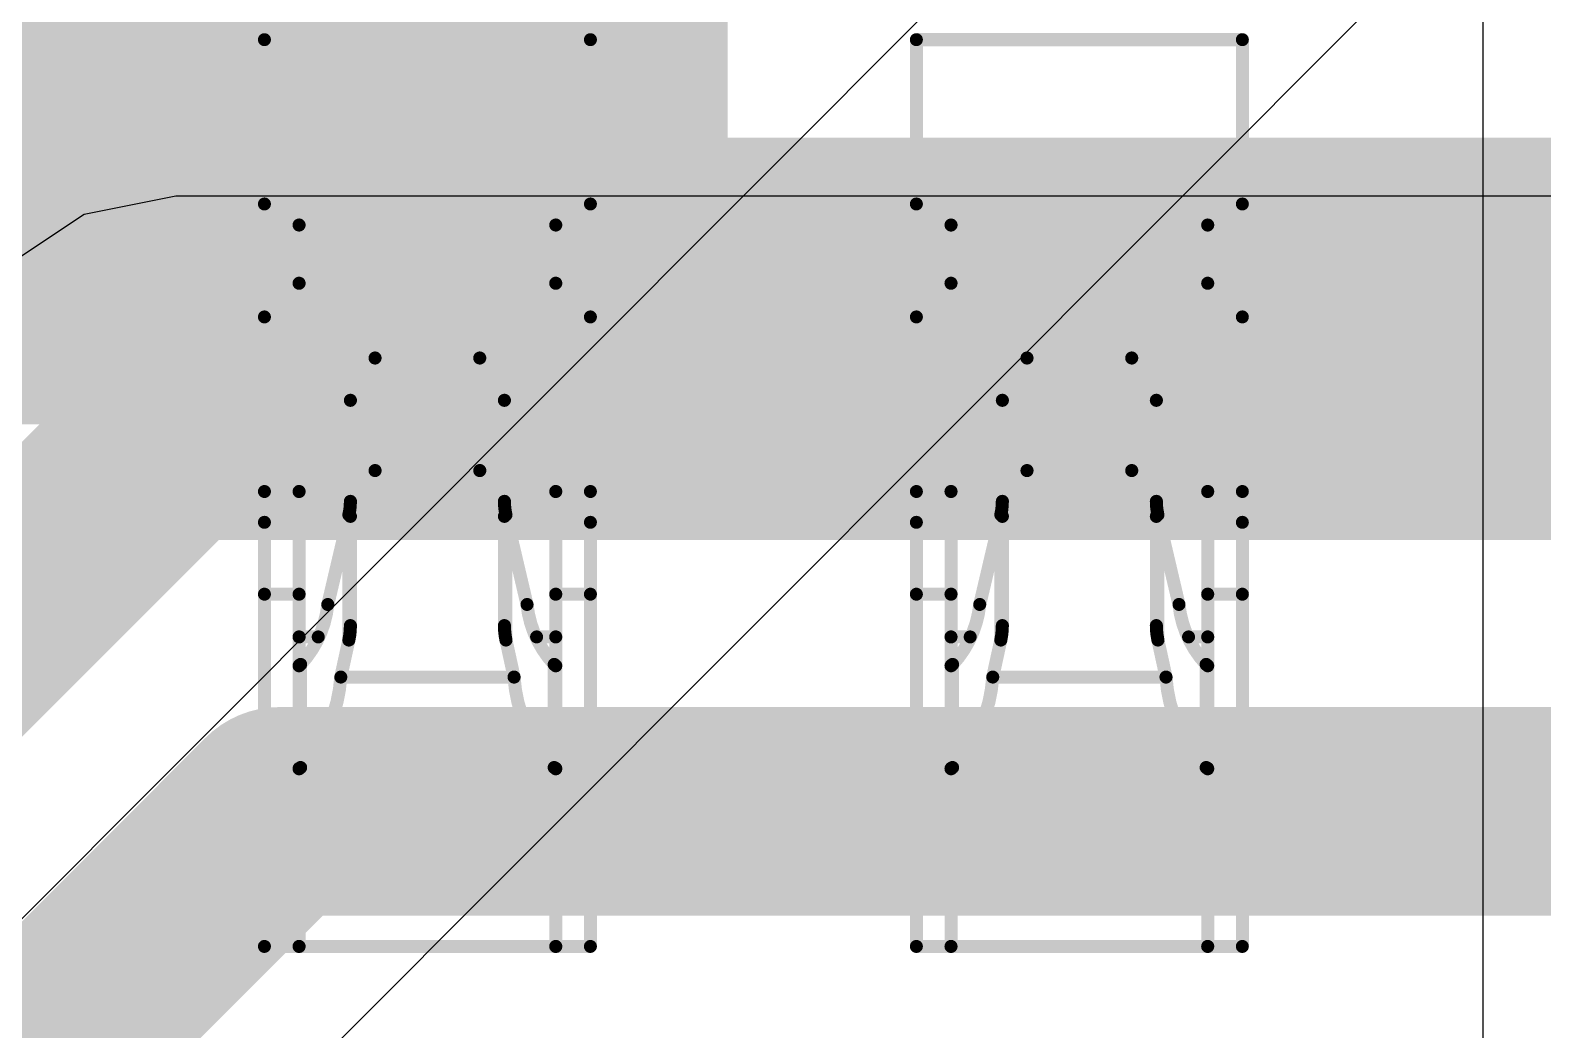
# Model space of a CAD drawing. Header units: inches. Extents: x -11 to 5433, y -4 to 5447.
# Drawn here: x 20.258 to 21.731, y 27.571 to 28.544 of the extents above; entities that cross this region are included whole.
import ezdxf

# ---------------------------------------------------------------- set-up
doc = ezdxf.new("R2010")
doc.units = ezdxf.units.IN
for name, color, linetype in [('Bottom Layer', 5, 'Continuous'), ('Bottom Solder', 6, 'Continuous'), ('Ground', 16, 'Continuous'), ('Mechanical 4', 56, 'Continuous'), ('Top Layer', 1, 'Continuous'), ('Top Paste', 8, 'Continuous'), ('Top Solder', 216, 'Continuous')]:
    doc.layers.add(name, color=color, linetype=linetype)

# ---------------------------------------------------------------- blocks, each defined once
blk = doc.blocks.new('WQFN_30_EP_2_5_4_5__B_27')
at = {"layer": 'Bottom Solder'}
for p in [(-0.8184, 1.9034), (-1.4883, 1.6617)]:
    blk.add_line(p, (-5421.186, -5425.6862), dxfattribs=at)
blk = doc.blocks.new('QTH_030_01_L_D_A_K_TR_157')
at = {"layer": 'Top Layer'}
blk.add_hatch(color=1, dxfattribs=at).paths.add_polyline_path([(-5.525, 0.32), (-0.825, 0.32), (-0.825, -0.32), (-5.525, -0.32)])
at = {"layer": 'Top Paste'}
blk.add_hatch(color=8, dxfattribs=at).paths.add_polyline_path([(-5.525, 0.32), (-0.825, 0.32), (-0.825, -0.32), (-5.525, -0.32)])
at = {"layer": 'Top Solder'}
blk.add_hatch(color=216, dxfattribs=at).paths.add_polyline_path([(-5.6266, 0.4216), (-0.7234, 0.4216), (-0.7234, -0.4216), (-5.6266, -0.4216)])

msp = doc.modelspace()

# ---------------------------------------------------------------- linework, layer by layer
at = {"layer": 'Bottom Layer'}
msp.add_lwpolyline([(18.3478, 28.2999, 0.2794, 0.2794, 0), (24.9032, 28.2999, 0.2794, 0.2794, 0)], format="xyseb", dxfattribs=at)
at = {"layer": 'Ground'}
msp.add_line((21.6728, 28.8706), (21.6728, 23.7758), dxfattribs=at)
at = {"layer": 'Mechanical 4'}
for points in [[(20.4862, 28.5349, 0.0127, 0.0127, 0), (20.8037, 28.5349, 0.0127, 0.0127, 0)], [(20.4862, 28.0649, 0.0127, 0.0127, 0), (20.4862, 28.5349, 0.0127, 0.0127, 0)], [(20.8037, 28.0649, 0.0127, 0.0127, 0), (20.8037, 28.5349, 0.0127, 0.0127, 0)], [(21.1212, 28.5349, 0.0127, 0.0127, 0), (21.4387, 28.5349, 0.0127, 0.0127, 0)], [(21.1212, 28.0649, 0.0127, 0.0127, 0), (21.1212, 28.5349, 0.0127, 0.0127, 0)], [(21.4387, 28.0649, 0.0127, 0.0127, 0), (21.4387, 28.5349, 0.0127, 0.0127, 0)], [(20.4862, 28.3749, 0.0127, 0.0127, 0), (20.8037, 28.3749, 0.0127, 0.0127, 0)], [(21.1212, 28.3749, 0.0127, 0.0127, 0), (21.4387, 28.3749, 0.0127, 0.0127, 0)], [(20.5199, 28.3544, 0.0127, 0.0127, 0), (20.7699, 28.3544, 0.0127, 0.0127, 0)], [(20.5199, 27.6519, 0.0127, 0.0127, 0), (20.5199, 28.3544, 0.0127, 0.0127, 0)], [(20.7699, 27.6519, 0.0127, 0.0127, 0), (20.7699, 28.3544, 0.0127, 0.0127, 0)], [(21.1549, 28.3544, 0.0127, 0.0127, 0), (21.4049, 28.3544, 0.0127, 0.0127, 0)], [(21.1549, 27.6519, 0.0127, 0.0127, 0), (21.1549, 28.3544, 0.0127, 0.0127, 0)], [(21.4049, 27.6519, 0.0127, 0.0127, 0), (21.4049, 28.3544, 0.0127, 0.0127, 0)], [(20.5199, 28.2977, 0.0127, 0.0127, 0), (20.7699, 28.2977, 0.0127, 0.0127, 0)], [(21.1549, 28.2977, 0.0127, 0.0127, 0), (21.4049, 28.2977, 0.0127, 0.0127, 0)], [(20.1687, 28.2649, 0.0127, 0.0127, 0), (20.4862, 28.2649, 0.0127, 0.0127, 0)], [(20.8037, 28.2649, 0.0127, 0.0127, 0), (21.1212, 28.2649, 0.0127, 0.0127, 0)], [(21.4387, 28.2649, 0.0127, 0.0127, 0), (21.7562, 28.2649, 0.0127, 0.0127, 0)], [(20.5699, 28.1837, 0.0127, 0.0127, -0.247377), (20.5939, 28.2249, 0.0127, 0.0127, 0)], [(20.5939, 28.2249, 0.0127, 0.0127, 0), (20.6959, 28.2249, 0.0127, 0.0127, 0)], [(20.5939, 28.1153, 0.0127, 0.0127, 0), (20.5939, 28.2249, 0.0127, 0.0127, 0)], [(20.6959, 28.1153, 0.0127, 0.0127, 0), (20.6959, 28.2249, 0.0127, 0.0127, 0)], [(20.6959, 28.2249, 0.0127, 0.0127, -0.247377), (20.7199, 28.1837, 0.0127, 0.0127, 0)], [(21.2049, 28.1837, 0.0127, 0.0127, -0.247377), (21.2289, 28.2249, 0.0127, 0.0127, 0)], [(21.2289, 28.2249, 0.0127, 0.0127, 0), (21.3309, 28.2249, 0.0127, 0.0127, 0)], [(21.2289, 28.1153, 0.0127, 0.0127, 0), (21.2289, 28.2249, 0.0127, 0.0127, 0)], [(21.3309, 28.1153, 0.0127, 0.0127, 0), (21.3309, 28.2249, 0.0127, 0.0127, 0)], [(21.3309, 28.2249, 0.0127, 0.0127, -0.247377), (21.3549, 28.1837, 0.0127, 0.0127, 0)], [(20.5699, 27.9643, 0.0127, 0.0127, 0), (20.5699, 28.1837, 0.0127, 0.0127, 0)], [(20.7199, 27.9643, 0.0127, 0.0127, 0), (20.7199, 28.1837, 0.0127, 0.0127, 0)], [(21.2049, 27.9643, 0.0127, 0.0127, 0), (21.2049, 28.1837, 0.0127, 0.0127, 0)], [(21.3549, 27.9643, 0.0127, 0.0127, 0), (21.3549, 28.1837, 0.0127, 0.0127, 0)], [(20.5699, 28.0707, 0.0127, 0.0127, -0.23748), (20.5939, 28.1153, 0.0127, 0.0127, 0)], [(20.5939, 28.1153, 0.0127, 0.0127, 0), (20.6959, 28.1153, 0.0127, 0.0127, 0)], [(20.6959, 28.1153, 0.0127, 0.0127, -0.23748), (20.7199, 28.0707, 0.0127, 0.0127, 0)], [(21.2049, 28.0707, 0.0127, 0.0127, -0.23748), (21.2289, 28.1153, 0.0127, 0.0127, 0)], [(21.2289, 28.1153, 0.0127, 0.0127, 0), (21.3309, 28.1153, 0.0127, 0.0127, 0)], [(21.3309, 28.1153, 0.0127, 0.0127, -0.23748), (21.3549, 28.0707, 0.0127, 0.0127, 0)], [(20.4862, 28.0949, 0.0127, 0.0127, 0), (20.5199, 28.0949, 0.0127, 0.0127, 0)], [(20.7699, 28.0949, 0.0127, 0.0127, 0), (20.8037, 28.0949, 0.0127, 0.0127, 0)], [(21.1212, 28.0949, 0.0127, 0.0127, 0), (21.1549, 28.0949, 0.0127, 0.0127, 0)], [(21.4049, 28.0949, 0.0127, 0.0127, 0), (21.4387, 28.0949, 0.0127, 0.0127, 0)], [(20.5699, 28.0853, 0.0127, 0.0127, -0.057864), (20.5684, 28.0722, 0.0127, 0.0127, 0)], [(20.7214, 28.0722, 0.0127, 0.0127, -0.057864), (20.7199, 28.0853, 0.0127, 0.0127, 0)], [(21.2049, 28.0853, 0.0127, 0.0127, -0.057864), (21.2034, 28.0722, 0.0127, 0.0127, 0)], [(21.3564, 28.0722, 0.0127, 0.0127, -0.057864), (21.3549, 28.0853, 0.0127, 0.0127, 0)], [(20.1687, 28.0649, 0.0127, 0.0127, 0), (20.4862, 28.0649, 0.0127, 0.0127, 0)], [(20.4862, 27.6519, 0.0127, 0.0127, 0), (20.4862, 28.0649, 0.0127, 0.0127, 0)], [(20.5479, 27.9849, 0.0127, 0.0127, 0), (20.5684, 28.0722, 0.0127, 0.0127, 0)], [(20.5684, 27.9503, 0.0127, 0.0127, 0), (20.5684, 28.0722, 0.0127, 0.0127, 0)], [(20.7214, 28.0722, 0.0127, 0.0127, 0), (20.7419, 27.9849, 0.0127, 0.0127, 0)], [(20.7214, 27.9503, 0.0127, 0.0127, 0), (20.7214, 28.0722, 0.0127, 0.0127, 0)], [(20.8037, 28.0649, 0.0127, 0.0127, 0), (21.1212, 28.0649, 0.0127, 0.0127, 0)], [(20.8037, 27.6519, 0.0127, 0.0127, 0), (20.8037, 28.0649, 0.0127, 0.0127, 0)], [(21.1212, 27.6519, 0.0127, 0.0127, 0), (21.1212, 28.0649, 0.0127, 0.0127, 0)], [(21.1829, 27.9849, 0.0127, 0.0127, 0), (21.2034, 28.0722, 0.0127, 0.0127, 0)], [(21.2034, 27.9503, 0.0127, 0.0127, 0), (21.2034, 28.0722, 0.0127, 0.0127, 0)], [(21.3564, 28.0722, 0.0127, 0.0127, 0), (21.3769, 27.9849, 0.0127, 0.0127, 0)], [(21.3564, 27.9503, 0.0127, 0.0127, 0), (21.3564, 28.0722, 0.0127, 0.0127, 0)], [(21.4387, 28.0649, 0.0127, 0.0127, 0), (21.7562, 28.0649, 0.0127, 0.0127, 0)], [(21.4387, 27.6519, 0.0127, 0.0127, 0), (21.4387, 28.0649, 0.0127, 0.0127, 0)], [(20.4862, 27.9949, 0.0127, 0.0127, 0), (20.5199, 27.9949, 0.0127, 0.0127, 0)], [(20.5479, 27.9849, 0.0127, 0.0127, -0.162591), (20.5214, 27.9265, 0.0127, 0.0127, 0)], [(20.7684, 27.9265, 0.0127, 0.0127, -0.162591), (20.7419, 27.9849, 0.0127, 0.0127, 0)], [(20.7699, 27.9949, 0.0127, 0.0127, 0), (20.8037, 27.9949, 0.0127, 0.0127, 0)], [(21.1212, 27.9949, 0.0127, 0.0127, 0), (21.1549, 27.9949, 0.0127, 0.0127, 0)], [(21.1829, 27.9849, 0.0127, 0.0127, -0.162591), (21.1564, 27.9265, 0.0127, 0.0127, 0)], [(21.4034, 27.9265, 0.0127, 0.0127, -0.162591), (21.3769, 27.9849, 0.0127, 0.0127, 0)], [(21.4049, 27.9949, 0.0127, 0.0127, 0), (21.4387, 27.9949, 0.0127, 0.0127, 0)], [(20.5699, 27.9643, 0.0127, 0.0127, -0.053658), (20.5684, 27.9503, 0.0127, 0.0127, 0)], [(20.7214, 27.9503, 0.0127, 0.0127, -0.053658), (20.7199, 27.9643, 0.0127, 0.0127, 0)], [(21.2049, 27.9643, 0.0127, 0.0127, -0.053658), (21.2034, 27.9503, 0.0127, 0.0127, 0)], [(21.3564, 27.9503, 0.0127, 0.0127, -0.053658), (21.3549, 27.9643, 0.0127, 0.0127, 0)], [(20.5199, 27.9533, 0.0127, 0.0127, 0), (20.5386, 27.9533, 0.0127, 0.0127, 0)], [(20.5605, 27.9142, 0.0127, 0.0127, 0), (20.5684, 27.9503, 0.0127, 0.0127, 0)], [(20.7214, 27.9503, 0.0127, 0.0127, 0), (20.7293, 27.9142, 0.0127, 0.0127, 0)], [(20.7512, 27.9533, 0.0127, 0.0127, 0), (20.7699, 27.9533, 0.0127, 0.0127, 0)], [(21.1549, 27.9533, 0.0127, 0.0127, 0), (21.1736, 27.9533, 0.0127, 0.0127, 0)], [(21.1955, 27.9142, 0.0127, 0.0127, 0), (21.2034, 27.9503, 0.0127, 0.0127, 0)], [(21.3564, 27.9503, 0.0127, 0.0127, 0), (21.3643, 27.9142, 0.0127, 0.0127, 0)], [(21.3862, 27.9533, 0.0127, 0.0127, 0), (21.4049, 27.9533, 0.0127, 0.0127, 0)], [(20.52, 27.9254, 0.0127, 0.0127, -0.035041), (20.5201, 27.9255, 0.0127, 0.0127, 0)], [(20.5199, 27.9253, 0.0127, 0.0127, -0.028404), (20.52, 27.9254, 0.0127, 0.0127, 0)], [(20.5199, 27.9252, 0.0127, 0.0127, -0.011022), (20.5199, 27.9253, 0.0127, 0.0127, 0)], [(20.5201, 27.9255, 0.0127, 0.0127, -0.032319), (20.5202, 27.9256, 0.0127, 0.0127, 0)], [(20.5202, 27.9256, 0.0127, 0.0127, -0.024462), (20.5203, 27.9257, 0.0127, 0.0127, 0)], [(20.5203, 27.9257, 0.0127, 0.0127, -0.013729), (20.5205, 27.9258, 0.0127, 0.0127, 0)], [(20.5205, 27.9258, 0.0127, 0.0127, -0.00812), (20.5207, 27.926, 0.0127, 0.0127, 0)], [(20.5207, 27.926, 0.0127, 0.0127, -0.004821), (20.5209, 27.9261, 0.0127, 0.0127, 0)], [(20.5209, 27.9261, 0.0127, 0.0127, 0), (20.5214, 27.9265, 0.0127, 0.0127, 0)], [(20.5214, 27.8261, 0.0127, 0.0127, 0), (20.5214, 27.9265, 0.0127, 0.0127, 0)], [(20.7684, 27.9265, 0.0127, 0.0127, 0), (20.7687, 27.9263, 0.0127, 0.0127, 0)], [(20.7684, 27.8261, 0.0127, 0.0127, 0), (20.7684, 27.9265, 0.0127, 0.0127, 0)], [(20.7687, 27.9263, 0.0127, 0.0127, 0), (20.7689, 27.9261, 0.0127, 0.0127, 0)], [(20.7689, 27.9261, 0.0127, 0.0127, -0.006055), (20.7691, 27.926, 0.0127, 0.0127, 0)], [(20.7692, 27.926, 0.0127, 0.0127, -0.010737), (20.7694, 27.9258, 0.0127, 0.0127, 0)], [(20.7694, 27.9258, 0.0127, 0.0127, -0.018562), (20.7695, 27.9257, 0.0127, 0.0127, 0)], [(20.7695, 27.9257, 0.0127, 0.0127, -0.023386), (20.7696, 27.9256, 0.0127, 0.0127, 0)], [(20.7696, 27.9256, 0.0127, 0.0127, -0.054321), (20.7698, 27.9254, 0.0127, 0.0127, 0)], [(20.7698, 27.9254, 0.0127, 0.0127, -0.028597), (20.7699, 27.9252, 0.0127, 0.0127, 0)], [(21.155, 27.9254, 0.0127, 0.0127, -0.035041), (21.1551, 27.9255, 0.0127, 0.0127, 0)], [(21.1549, 27.9253, 0.0127, 0.0127, -0.028404), (21.155, 27.9254, 0.0127, 0.0127, 0)], [(21.1549, 27.9252, 0.0127, 0.0127, -0.011022), (21.1549, 27.9253, 0.0127, 0.0127, 0)], [(21.1551, 27.9255, 0.0127, 0.0127, -0.032319), (21.1552, 27.9256, 0.0127, 0.0127, 0)], [(21.1552, 27.9256, 0.0127, 0.0127, -0.024462), (21.1553, 27.9257, 0.0127, 0.0127, 0)], [(21.1553, 27.9257, 0.0127, 0.0127, -0.013729), (21.1555, 27.9258, 0.0127, 0.0127, 0)], [(21.1555, 27.9258, 0.0127, 0.0127, -0.00812), (21.1557, 27.926, 0.0127, 0.0127, 0)], [(21.1557, 27.926, 0.0127, 0.0127, -0.004821), (21.1559, 27.9261, 0.0127, 0.0127, 0)], [(21.1559, 27.9261, 0.0127, 0.0127, 0), (21.1564, 27.9265, 0.0127, 0.0127, 0)], [(21.1564, 27.8261, 0.0127, 0.0127, 0), (21.1564, 27.9265, 0.0127, 0.0127, 0)], [(21.4034, 27.9265, 0.0127, 0.0127, 0), (21.4037, 27.9263, 0.0127, 0.0127, 0)], [(21.4034, 27.8261, 0.0127, 0.0127, 0), (21.4034, 27.9265, 0.0127, 0.0127, 0)], [(21.4037, 27.9263, 0.0127, 0.0127, 0), (21.4039, 27.9261, 0.0127, 0.0127, 0)], [(21.4039, 27.9261, 0.0127, 0.0127, -0.006055), (21.4041, 27.926, 0.0127, 0.0127, 0)], [(21.4042, 27.926, 0.0127, 0.0127, -0.010737), (21.4044, 27.9258, 0.0127, 0.0127, 0)], [(21.4044, 27.9258, 0.0127, 0.0127, -0.018562), (21.4045, 27.9257, 0.0127, 0.0127, 0)], [(21.4045, 27.9257, 0.0127, 0.0127, -0.023386), (21.4046, 27.9256, 0.0127, 0.0127, 0)], [(21.4046, 27.9256, 0.0127, 0.0127, -0.054321), (21.4048, 27.9254, 0.0127, 0.0127, 0)], [(21.4048, 27.9254, 0.0127, 0.0127, -0.028597), (21.4049, 27.9252, 0.0127, 0.0127, 0)], [(20.5605, 27.9142, 0.0127, 0.0127, -0.179894), (20.5214, 27.8261, 0.0127, 0.0127, 0)], [(20.5605, 27.9142, 0.0127, 0.0127, 0), (20.7293, 27.9142, 0.0127, 0.0127, 0)], [(20.7684, 27.8261, 0.0127, 0.0127, -0.179894), (20.7293, 27.9142, 0.0127, 0.0127, 0)], [(21.1955, 27.9142, 0.0127, 0.0127, -0.179894), (21.1564, 27.8261, 0.0127, 0.0127, 0)], [(21.1955, 27.9142, 0.0127, 0.0127, 0), (21.3643, 27.9142, 0.0127, 0.0127, 0)], [(21.4034, 27.8261, 0.0127, 0.0127, -0.179894), (21.3643, 27.9142, 0.0127, 0.0127, 0)], [(20.52, 27.8253, 0.0127, 0.0127, -0.037446), (20.5201, 27.8253, 0.0127, 0.0127, 0)], [(20.5199, 27.8252, 0.0127, 0.0127, -0.032689), (20.52, 27.8253, 0.0127, 0.0127, 0)], [(20.5199, 27.8251, 0.0127, 0.0127, -0.013234), (20.5199, 27.8252, 0.0127, 0.0127, 0)], [(20.5199, 27.8249, 0.0127, 0.0127, 0), (20.7699, 27.8249, 0.0127, 0.0127, 0)], [(20.5201, 27.8253, 0.0127, 0.0127, -0.031881), (20.5202, 27.8254, 0.0127, 0.0127, 0)], [(20.5201, 27.8254, 0.0127, 0.0127, -0.02262), (20.5203, 27.8255, 0.0127, 0.0127, 0)], [(20.5203, 27.8255, 0.0127, 0.0127, -0.012209), (20.5205, 27.8256, 0.0127, 0.0127, 0)], [(20.5205, 27.8256, 0.0127, 0.0127, -0.00707), (20.5207, 27.8257, 0.0127, 0.0127, 0)], [(20.5207, 27.8257, 0.0127, 0.0127, 0), (20.5209, 27.8258, 0.0127, 0.0127, 0)], [(20.5209, 27.8258, 0.0127, 0.0127, 0), (20.5214, 27.8261, 0.0127, 0.0127, 0)], [(20.7684, 27.8261, 0.0127, 0.0127, 0), (20.7687, 27.826, 0.0127, 0.0127, 0)], [(20.7687, 27.826, 0.0127, 0.0127, 0), (20.7689, 27.8258, 0.0127, 0.0127, 0)], [(20.7689, 27.8258, 0.0127, 0.0127, -0.005205), (20.7692, 27.8257, 0.0127, 0.0127, 0)], [(20.7691, 27.8257, 0.0127, 0.0127, -0.009376), (20.7694, 27.8256, 0.0127, 0.0127, 0)], [(20.7694, 27.8256, 0.0127, 0.0127, -0.016687), (20.7695, 27.8255, 0.0127, 0.0127, 0)], [(20.7695, 27.8255, 0.0127, 0.0127, -0.021994), (20.7696, 27.8254, 0.0127, 0.0127, 0)], [(20.7696, 27.8254, 0.0127, 0.0127, -0.026751), (20.7697, 27.8254, 0.0127, 0.0127, 0)], [(20.7697, 27.8254, 0.0127, 0.0127, -0.028288), (20.7698, 27.8253, 0.0127, 0.0127, 0)], [(20.7698, 27.8253, 0.0127, 0.0127, -0.032605), (20.7699, 27.8251, 0.0127, 0.0127, 0)], [(21.155, 27.8253, 0.0127, 0.0127, -0.037446), (21.1551, 27.8253, 0.0127, 0.0127, 0)], [(21.1549, 27.8252, 0.0127, 0.0127, -0.032689), (21.155, 27.8253, 0.0127, 0.0127, 0)], [(21.1549, 27.8251, 0.0127, 0.0127, -0.013234), (21.1549, 27.8252, 0.0127, 0.0127, 0)], [(21.1549, 27.8249, 0.0127, 0.0127, 0), (21.4049, 27.8249, 0.0127, 0.0127, 0)], [(21.1551, 27.8253, 0.0127, 0.0127, -0.031881), (21.1552, 27.8254, 0.0127, 0.0127, 0)], [(21.1551, 27.8254, 0.0127, 0.0127, -0.02262), (21.1553, 27.8255, 0.0127, 0.0127, 0)], [(21.1553, 27.8255, 0.0127, 0.0127, -0.012209), (21.1555, 27.8256, 0.0127, 0.0127, 0)], [(21.1555, 27.8256, 0.0127, 0.0127, -0.00707), (21.1557, 27.8257, 0.0127, 0.0127, 0)], [(21.1557, 27.8257, 0.0127, 0.0127, 0), (21.1559, 27.8258, 0.0127, 0.0127, 0)], [(21.1559, 27.8258, 0.0127, 0.0127, 0), (21.1564, 27.8261, 0.0127, 0.0127, 0)], [(21.4034, 27.8261, 0.0127, 0.0127, 0), (21.4037, 27.826, 0.0127, 0.0127, 0)], [(21.4037, 27.826, 0.0127, 0.0127, 0), (21.4039, 27.8258, 0.0127, 0.0127, 0)], [(21.4039, 27.8258, 0.0127, 0.0127, -0.005205), (21.4042, 27.8257, 0.0127, 0.0127, 0)], [(21.4041, 27.8257, 0.0127, 0.0127, -0.009376), (21.4044, 27.8256, 0.0127, 0.0127, 0)], [(21.4044, 27.8256, 0.0127, 0.0127, -0.016687), (21.4045, 27.8255, 0.0127, 0.0127, 0)], [(21.4045, 27.8255, 0.0127, 0.0127, -0.021994), (21.4046, 27.8254, 0.0127, 0.0127, 0)], [(21.4046, 27.8254, 0.0127, 0.0127, -0.026751), (21.4047, 27.8254, 0.0127, 0.0127, 0)], [(21.4047, 27.8254, 0.0127, 0.0127, -0.028288), (21.4048, 27.8253, 0.0127, 0.0127, 0)], [(21.4048, 27.8253, 0.0127, 0.0127, -0.032605), (21.4049, 27.8251, 0.0127, 0.0127, 0)], [(20.4862, 27.6519, 0.0127, 0.0127, 0), (20.8037, 27.6519, 0.0127, 0.0127, 0)], [(21.1212, 27.6519, 0.0127, 0.0127, 0), (21.4387, 27.6519, 0.0127, 0.0127, 0)]]:
    msp.add_lwpolyline(points, format="xyseb", dxfattribs=at)
for points in [[(20.483, 28.5349, 0.00635, 0.00635, 1), (20.4893, 28.5349, 0.00635, 0.00635, 1)], [(20.483, 28.5349, 0.00635, 0.00635, 1), (20.4893, 28.5349, 0.00635, 0.00635, 1)], [(20.8005, 28.5349, 0.00635, 0.00635, 1), (20.8068, 28.5349, 0.00635, 0.00635, 1)], [(20.8005, 28.5349, 0.00635, 0.00635, 1), (20.8068, 28.5349, 0.00635, 0.00635, 1)], [(21.118, 28.5349, 0.00635, 0.00635, 1), (21.1243, 28.5349, 0.00635, 0.00635, 1)], [(21.118, 28.5349, 0.00635, 0.00635, 1), (21.1243, 28.5349, 0.00635, 0.00635, 1)], [(21.4355, 28.5349, 0.00635, 0.00635, 1), (21.4418, 28.5349, 0.00635, 0.00635, 1)], [(21.4355, 28.5349, 0.00635, 0.00635, 1), (21.4418, 28.5349, 0.00635, 0.00635, 1)], [(20.483, 28.3749, 0.00635, 0.00635, 1), (20.4893, 28.3749, 0.00635, 0.00635, 1)], [(20.8005, 28.3749, 0.00635, 0.00635, 1), (20.8068, 28.3749, 0.00635, 0.00635, 1)], [(21.118, 28.3749, 0.00635, 0.00635, 1), (21.1243, 28.3749, 0.00635, 0.00635, 1)], [(21.4355, 28.3749, 0.00635, 0.00635, 1), (21.4418, 28.3749, 0.00635, 0.00635, 1)], [(20.5167, 28.3544, 0.00635, 0.00635, 1), (20.5231, 28.3544, 0.00635, 0.00635, 1)], [(20.5167, 28.3544, 0.00635, 0.00635, 1), (20.5231, 28.3544, 0.00635, 0.00635, 1)], [(20.7667, 28.3544, 0.00635, 0.00635, 1), (20.7731, 28.3544, 0.00635, 0.00635, 1)], [(20.7667, 28.3544, 0.00635, 0.00635, 1), (20.7731, 28.3544, 0.00635, 0.00635, 1)], [(21.1517, 28.3544, 0.00635, 0.00635, 1), (21.1581, 28.3544, 0.00635, 0.00635, 1)], [(21.1517, 28.3544, 0.00635, 0.00635, 1), (21.1581, 28.3544, 0.00635, 0.00635, 1)], [(21.4017, 28.3544, 0.00635, 0.00635, 1), (21.4081, 28.3544, 0.00635, 0.00635, 1)], [(21.4017, 28.3544, 0.00635, 0.00635, 1), (21.4081, 28.3544, 0.00635, 0.00635, 1)], [(20.5167, 28.2977, 0.00635, 0.00635, 1), (20.5231, 28.2977, 0.00635, 0.00635, 1)], [(20.7667, 28.2977, 0.00635, 0.00635, 1), (20.7731, 28.2977, 0.00635, 0.00635, 1)], [(21.1517, 28.2977, 0.00635, 0.00635, 1), (21.1581, 28.2977, 0.00635, 0.00635, 1)], [(21.4017, 28.2977, 0.00635, 0.00635, 1), (21.4081, 28.2977, 0.00635, 0.00635, 1)], [(20.483, 28.2649, 0.00635, 0.00635, 1), (20.4893, 28.2649, 0.00635, 0.00635, 1)], [(20.8005, 28.2649, 0.00635, 0.00635, 1), (20.8068, 28.2649, 0.00635, 0.00635, 1)], [(21.118, 28.2649, 0.00635, 0.00635, 1), (21.1243, 28.2649, 0.00635, 0.00635, 1)], [(21.4355, 28.2649, 0.00635, 0.00635, 1), (21.4418, 28.2649, 0.00635, 0.00635, 1)], [(20.5907, 28.2249, 0.00635, 0.00635, 1), (20.5971, 28.2249, 0.00635, 0.00635, 1)], [(20.5907, 28.2249, 0.00635, 0.00635, 1), (20.5971, 28.2249, 0.00635, 0.00635, 1)], [(20.5907, 28.2249, 0.00635, 0.00635, 1), (20.5971, 28.2249, 0.00635, 0.00635, 1)], [(20.6927, 28.2249, 0.00635, 0.00635, 1), (20.6991, 28.2249, 0.00635, 0.00635, 1)], [(20.6927, 28.2249, 0.00635, 0.00635, 1), (20.6991, 28.2249, 0.00635, 0.00635, 1)], [(20.6927, 28.2249, 0.00635, 0.00635, 1), (20.6991, 28.2249, 0.00635, 0.00635, 1)], [(21.2257, 28.2249, 0.00635, 0.00635, 1), (21.2321, 28.2249, 0.00635, 0.00635, 1)], [(21.2257, 28.2249, 0.00635, 0.00635, 1), (21.2321, 28.2249, 0.00635, 0.00635, 1)], [(21.2257, 28.2249, 0.00635, 0.00635, 1), (21.2321, 28.2249, 0.00635, 0.00635, 1)], [(21.3277, 28.2249, 0.00635, 0.00635, 1), (21.3341, 28.2249, 0.00635, 0.00635, 1)], [(21.3277, 28.2249, 0.00635, 0.00635, 1), (21.3341, 28.2249, 0.00635, 0.00635, 1)], [(21.3277, 28.2249, 0.00635, 0.00635, 1), (21.3341, 28.2249, 0.00635, 0.00635, 1)], [(20.5667, 28.1837, 0.00635, 0.00635, 1), (20.5731, 28.1837, 0.00635, 0.00635, 1)], [(20.5667, 28.1837, 0.00635, 0.00635, 1), (20.5731, 28.1837, 0.00635, 0.00635, 1)], [(20.7167, 28.1837, 0.00635, 0.00635, 1), (20.7231, 28.1837, 0.00635, 0.00635, 1)], [(20.7167, 28.1837, 0.00635, 0.00635, 1), (20.7231, 28.1837, 0.00635, 0.00635, 1)], [(21.2017, 28.1837, 0.00635, 0.00635, 1), (21.2081, 28.1837, 0.00635, 0.00635, 1)], [(21.2017, 28.1837, 0.00635, 0.00635, 1), (21.2081, 28.1837, 0.00635, 0.00635, 1)], [(21.3517, 28.1837, 0.00635, 0.00635, 1), (21.3581, 28.1837, 0.00635, 0.00635, 1)], [(21.3517, 28.1837, 0.00635, 0.00635, 1), (21.3581, 28.1837, 0.00635, 0.00635, 1)], [(20.5907, 28.1153, 0.00635, 0.00635, 1), (20.5971, 28.1153, 0.00635, 0.00635, 1)], [(20.5907, 28.1153, 0.00635, 0.00635, 1), (20.5971, 28.1153, 0.00635, 0.00635, 1)], [(20.5907, 28.1153, 0.00635, 0.00635, 1), (20.5971, 28.1153, 0.00635, 0.00635, 1)], [(20.6927, 28.1153, 0.00635, 0.00635, 1), (20.6991, 28.1153, 0.00635, 0.00635, 1)], [(20.6927, 28.1153, 0.00635, 0.00635, 1), (20.6991, 28.1153, 0.00635, 0.00635, 1)], [(20.6927, 28.1153, 0.00635, 0.00635, 1), (20.6991, 28.1153, 0.00635, 0.00635, 1)], [(21.2257, 28.1153, 0.00635, 0.00635, 1), (21.2321, 28.1153, 0.00635, 0.00635, 1)], [(21.2257, 28.1153, 0.00635, 0.00635, 1), (21.2321, 28.1153, 0.00635, 0.00635, 1)], [(21.2257, 28.1153, 0.00635, 0.00635, 1), (21.2321, 28.1153, 0.00635, 0.00635, 1)], [(21.3277, 28.1153, 0.00635, 0.00635, 1), (21.3341, 28.1153, 0.00635, 0.00635, 1)], [(21.3277, 28.1153, 0.00635, 0.00635, 1), (21.3341, 28.1153, 0.00635, 0.00635, 1)], [(21.3277, 28.1153, 0.00635, 0.00635, 1), (21.3341, 28.1153, 0.00635, 0.00635, 1)], [(20.483, 28.0949, 0.00635, 0.00635, 1), (20.4893, 28.0949, 0.00635, 0.00635, 1)], [(20.5167, 28.0949, 0.00635, 0.00635, 1), (20.5231, 28.0949, 0.00635, 0.00635, 1)], [(20.7667, 28.0949, 0.00635, 0.00635, 1), (20.7731, 28.0949, 0.00635, 0.00635, 1)], [(20.8005, 28.0949, 0.00635, 0.00635, 1), (20.8068, 28.0949, 0.00635, 0.00635, 1)], [(21.118, 28.0949, 0.00635, 0.00635, 1), (21.1243, 28.0949, 0.00635, 0.00635, 1)], [(21.1517, 28.0949, 0.00635, 0.00635, 1), (21.1581, 28.0949, 0.00635, 0.00635, 1)], [(21.4017, 28.0949, 0.00635, 0.00635, 1), (21.4081, 28.0949, 0.00635, 0.00635, 1)], [(21.4355, 28.0949, 0.00635, 0.00635, 1), (21.4418, 28.0949, 0.00635, 0.00635, 1)], [(20.5667, 28.0853, 0.00635, 0.00635, 1), (20.5731, 28.0853, 0.00635, 0.00635, 1)], [(20.7167, 28.0853, 0.00635, 0.00635, 1), (20.7231, 28.0853, 0.00635, 0.00635, 1)], [(21.2017, 28.0853, 0.00635, 0.00635, 1), (21.2081, 28.0853, 0.00635, 0.00635, 1)], [(21.3517, 28.0853, 0.00635, 0.00635, 1), (21.3581, 28.0853, 0.00635, 0.00635, 1)], [(20.483, 28.0649, 0.00635, 0.00635, 1), (20.4893, 28.0649, 0.00635, 0.00635, 1)], [(20.483, 28.0649, 0.00635, 0.00635, 1), (20.4893, 28.0649, 0.00635, 0.00635, 1)], [(20.483, 28.0649, 0.00635, 0.00635, 1), (20.4893, 28.0649, 0.00635, 0.00635, 1)], [(20.5652, 28.0722, 0.00635, 0.00635, 1), (20.5716, 28.0722, 0.00635, 0.00635, 1)], [(20.5652, 28.0722, 0.00635, 0.00635, 1), (20.5716, 28.0722, 0.00635, 0.00635, 1)], [(20.5652, 28.0722, 0.00635, 0.00635, 1), (20.5716, 28.0722, 0.00635, 0.00635, 1)], [(20.5667, 28.0707, 0.00635, 0.00635, 1), (20.5731, 28.0707, 0.00635, 0.00635, 1)], [(20.7167, 28.0707, 0.00635, 0.00635, 1), (20.7231, 28.0707, 0.00635, 0.00635, 1)], [(20.7182, 28.0722, 0.00635, 0.00635, 1), (20.7246, 28.0722, 0.00635, 0.00635, 1)], [(20.7182, 28.0722, 0.00635, 0.00635, 1), (20.7246, 28.0722, 0.00635, 0.00635, 1)], [(20.7182, 28.0722, 0.00635, 0.00635, 1), (20.7246, 28.0722, 0.00635, 0.00635, 1)], [(20.8005, 28.0649, 0.00635, 0.00635, 1), (20.8068, 28.0649, 0.00635, 0.00635, 1)], [(20.8005, 28.0649, 0.00635, 0.00635, 1), (20.8068, 28.0649, 0.00635, 0.00635, 1)], [(20.8005, 28.0649, 0.00635, 0.00635, 1), (20.8068, 28.0649, 0.00635, 0.00635, 1)], [(21.118, 28.0649, 0.00635, 0.00635, 1), (21.1243, 28.0649, 0.00635, 0.00635, 1)], [(21.118, 28.0649, 0.00635, 0.00635, 1), (21.1243, 28.0649, 0.00635, 0.00635, 1)], [(21.118, 28.0649, 0.00635, 0.00635, 1), (21.1243, 28.0649, 0.00635, 0.00635, 1)], [(21.2002, 28.0722, 0.00635, 0.00635, 1), (21.2066, 28.0722, 0.00635, 0.00635, 1)], [(21.2002, 28.0722, 0.00635, 0.00635, 1), (21.2066, 28.0722, 0.00635, 0.00635, 1)], [(21.2002, 28.0722, 0.00635, 0.00635, 1), (21.2066, 28.0722, 0.00635, 0.00635, 1)], [(21.2017, 28.0707, 0.00635, 0.00635, 1), (21.2081, 28.0707, 0.00635, 0.00635, 1)], [(21.3517, 28.0707, 0.00635, 0.00635, 1), (21.3581, 28.0707, 0.00635, 0.00635, 1)], [(21.3532, 28.0722, 0.00635, 0.00635, 1), (21.3596, 28.0722, 0.00635, 0.00635, 1)], [(21.3532, 28.0722, 0.00635, 0.00635, 1), (21.3596, 28.0722, 0.00635, 0.00635, 1)], [(21.3532, 28.0722, 0.00635, 0.00635, 1), (21.3596, 28.0722, 0.00635, 0.00635, 1)], [(21.4355, 28.0649, 0.00635, 0.00635, 1), (21.4418, 28.0649, 0.00635, 0.00635, 1)], [(21.4355, 28.0649, 0.00635, 0.00635, 1), (21.4418, 28.0649, 0.00635, 0.00635, 1)], [(21.4355, 28.0649, 0.00635, 0.00635, 1), (21.4418, 28.0649, 0.00635, 0.00635, 1)], [(20.483, 27.9949, 0.00635, 0.00635, 1), (20.4893, 27.9949, 0.00635, 0.00635, 1)], [(20.5167, 27.9949, 0.00635, 0.00635, 1), (20.5231, 27.9949, 0.00635, 0.00635, 1)], [(20.5447, 27.9849, 0.00635, 0.00635, 1), (20.551, 27.9849, 0.00635, 0.00635, 1)], [(20.5447, 27.9849, 0.00635, 0.00635, 1), (20.551, 27.9849, 0.00635, 0.00635, 1)], [(20.7388, 27.9849, 0.00635, 0.00635, 1), (20.7451, 27.9849, 0.00635, 0.00635, 1)], [(20.7388, 27.9849, 0.00635, 0.00635, 1), (20.7451, 27.9849, 0.00635, 0.00635, 1)], [(20.7667, 27.9949, 0.00635, 0.00635, 1), (20.7731, 27.9949, 0.00635, 0.00635, 1)], [(20.8005, 27.9949, 0.00635, 0.00635, 1), (20.8068, 27.9949, 0.00635, 0.00635, 1)], [(21.118, 27.9949, 0.00635, 0.00635, 1), (21.1243, 27.9949, 0.00635, 0.00635, 1)], [(21.1517, 27.9949, 0.00635, 0.00635, 1), (21.1581, 27.9949, 0.00635, 0.00635, 1)], [(21.1797, 27.9849, 0.00635, 0.00635, 1), (21.186, 27.9849, 0.00635, 0.00635, 1)], [(21.1797, 27.9849, 0.00635, 0.00635, 1), (21.186, 27.9849, 0.00635, 0.00635, 1)], [(21.3738, 27.9849, 0.00635, 0.00635, 1), (21.3801, 27.9849, 0.00635, 0.00635, 1)], [(21.3738, 27.9849, 0.00635, 0.00635, 1), (21.3801, 27.9849, 0.00635, 0.00635, 1)], [(21.4017, 27.9949, 0.00635, 0.00635, 1), (21.4081, 27.9949, 0.00635, 0.00635, 1)], [(21.4355, 27.9949, 0.00635, 0.00635, 1), (21.4418, 27.9949, 0.00635, 0.00635, 1)], [(20.5667, 27.9643, 0.00635, 0.00635, 1), (20.5731, 27.9643, 0.00635, 0.00635, 1)], [(20.5667, 27.9643, 0.00635, 0.00635, 1), (20.5731, 27.9643, 0.00635, 0.00635, 1)], [(20.7167, 27.9643, 0.00635, 0.00635, 1), (20.7231, 27.9643, 0.00635, 0.00635, 1)], [(20.7167, 27.9643, 0.00635, 0.00635, 1), (20.7231, 27.9643, 0.00635, 0.00635, 1)], [(21.2017, 27.9643, 0.00635, 0.00635, 1), (21.2081, 27.9643, 0.00635, 0.00635, 1)], [(21.2017, 27.9643, 0.00635, 0.00635, 1), (21.2081, 27.9643, 0.00635, 0.00635, 1)], [(21.3517, 27.9643, 0.00635, 0.00635, 1), (21.3581, 27.9643, 0.00635, 0.00635, 1)], [(21.3517, 27.9643, 0.00635, 0.00635, 1), (21.3581, 27.9643, 0.00635, 0.00635, 1)], [(20.5167, 27.9533, 0.00635, 0.00635, 1), (20.5231, 27.9533, 0.00635, 0.00635, 1)], [(20.5354, 27.9533, 0.00635, 0.00635, 1), (20.5417, 27.9533, 0.00635, 0.00635, 1)], [(20.5652, 27.9503, 0.00635, 0.00635, 1), (20.5716, 27.9503, 0.00635, 0.00635, 1)], [(20.5652, 27.9503, 0.00635, 0.00635, 1), (20.5716, 27.9503, 0.00635, 0.00635, 1)], [(20.5652, 27.9503, 0.00635, 0.00635, 1), (20.5716, 27.9503, 0.00635, 0.00635, 1)], [(20.7182, 27.9503, 0.00635, 0.00635, 1), (20.7246, 27.9503, 0.00635, 0.00635, 1)], [(20.7182, 27.9503, 0.00635, 0.00635, 1), (20.7246, 27.9503, 0.00635, 0.00635, 1)], [(20.7182, 27.9503, 0.00635, 0.00635, 1), (20.7246, 27.9503, 0.00635, 0.00635, 1)], [(20.7481, 27.9533, 0.00635, 0.00635, 1), (20.7544, 27.9533, 0.00635, 0.00635, 1)], [(20.7667, 27.9533, 0.00635, 0.00635, 1), (20.7731, 27.9533, 0.00635, 0.00635, 1)], [(21.1517, 27.9533, 0.00635, 0.00635, 1), (21.1581, 27.9533, 0.00635, 0.00635, 1)], [(21.1704, 27.9533, 0.00635, 0.00635, 1), (21.1767, 27.9533, 0.00635, 0.00635, 1)], [(21.2002, 27.9503, 0.00635, 0.00635, 1), (21.2066, 27.9503, 0.00635, 0.00635, 1)], [(21.2002, 27.9503, 0.00635, 0.00635, 1), (21.2066, 27.9503, 0.00635, 0.00635, 1)], [(21.2002, 27.9503, 0.00635, 0.00635, 1), (21.2066, 27.9503, 0.00635, 0.00635, 1)], [(21.3532, 27.9503, 0.00635, 0.00635, 1), (21.3596, 27.9503, 0.00635, 0.00635, 1)], [(21.3532, 27.9503, 0.00635, 0.00635, 1), (21.3596, 27.9503, 0.00635, 0.00635, 1)], [(21.3532, 27.9503, 0.00635, 0.00635, 1), (21.3596, 27.9503, 0.00635, 0.00635, 1)], [(21.3831, 27.9533, 0.00635, 0.00635, 1), (21.3894, 27.9533, 0.00635, 0.00635, 1)], [(21.4017, 27.9533, 0.00635, 0.00635, 1), (21.4081, 27.9533, 0.00635, 0.00635, 1)], [(20.5168, 27.9254, 0.00635, 0.00635, 1), (20.5232, 27.9254, 0.00635, 0.00635, 1)], [(20.5168, 27.9253, 0.00635, 0.00635, 1), (20.5231, 27.9253, 0.00635, 0.00635, 1)], [(20.5168, 27.9254, 0.00635, 0.00635, 1), (20.5232, 27.9254, 0.00635, 0.00635, 1)], [(20.5168, 27.9253, 0.00635, 0.00635, 1), (20.5231, 27.9253, 0.00635, 0.00635, 1)], [(20.5167, 27.9252, 0.00635, 0.00635, 1), (20.5231, 27.9252, 0.00635, 0.00635, 1)], [(20.5169, 27.9255, 0.00635, 0.00635, 1), (20.5232, 27.9255, 0.00635, 0.00635, 1)], [(20.5169, 27.9255, 0.00635, 0.00635, 1), (20.5232, 27.9255, 0.00635, 0.00635, 1)], [(20.517, 27.9256, 0.00635, 0.00635, 1), (20.5233, 27.9256, 0.00635, 0.00635, 1)], [(20.517, 27.9256, 0.00635, 0.00635, 1), (20.5233, 27.9256, 0.00635, 0.00635, 1)], [(20.5171, 27.9257, 0.00635, 0.00635, 1), (20.5235, 27.9257, 0.00635, 0.00635, 1)], [(20.5171, 27.9257, 0.00635, 0.00635, 1), (20.5235, 27.9257, 0.00635, 0.00635, 1)], [(20.5173, 27.9258, 0.00635, 0.00635, 1), (20.5236, 27.9258, 0.00635, 0.00635, 1)], [(20.5173, 27.9258, 0.00635, 0.00635, 1), (20.5236, 27.9258, 0.00635, 0.00635, 1)], [(20.5175, 27.926, 0.00635, 0.00635, 1), (20.5239, 27.926, 0.00635, 0.00635, 1)], [(20.5175, 27.926, 0.00635, 0.00635, 1), (20.5239, 27.926, 0.00635, 0.00635, 1)], [(20.5177, 27.9261, 0.00635, 0.00635, 1), (20.5241, 27.9261, 0.00635, 0.00635, 1)], [(20.5177, 27.9261, 0.00635, 0.00635, 1), (20.5241, 27.9261, 0.00635, 0.00635, 1)], [(20.5182, 27.9265, 0.00635, 0.00635, 1), (20.5246, 27.9265, 0.00635, 0.00635, 1)], [(20.5182, 27.9265, 0.00635, 0.00635, 1), (20.5246, 27.9265, 0.00635, 0.00635, 1)], [(20.5182, 27.9265, 0.00635, 0.00635, 1), (20.5246, 27.9265, 0.00635, 0.00635, 1)], [(20.7652, 27.9265, 0.00635, 0.00635, 1), (20.7716, 27.9265, 0.00635, 0.00635, 1)], [(20.7652, 27.9265, 0.00635, 0.00635, 1), (20.7716, 27.9265, 0.00635, 0.00635, 1)], [(20.7652, 27.9265, 0.00635, 0.00635, 1), (20.7716, 27.9265, 0.00635, 0.00635, 1)], [(20.7655, 27.9263, 0.00635, 0.00635, 1), (20.7718, 27.9263, 0.00635, 0.00635, 1)], [(20.7655, 27.9263, 0.00635, 0.00635, 1), (20.7718, 27.9263, 0.00635, 0.00635, 1)], [(20.7657, 27.9261, 0.00635, 0.00635, 1), (20.7721, 27.9261, 0.00635, 0.00635, 1)], [(20.7657, 27.9261, 0.00635, 0.00635, 1), (20.7721, 27.9261, 0.00635, 0.00635, 1)], [(20.766, 27.926, 0.00635, 0.00635, 1), (20.7723, 27.926, 0.00635, 0.00635, 1)], [(20.766, 27.926, 0.00635, 0.00635, 1), (20.7723, 27.926, 0.00635, 0.00635, 1)], [(20.7662, 27.9258, 0.00635, 0.00635, 1), (20.7725, 27.9258, 0.00635, 0.00635, 1)], [(20.7662, 27.9258, 0.00635, 0.00635, 1), (20.7725, 27.9258, 0.00635, 0.00635, 1)], [(20.7663, 27.9257, 0.00635, 0.00635, 1), (20.7727, 27.9257, 0.00635, 0.00635, 1)], [(20.7663, 27.9257, 0.00635, 0.00635, 1), (20.7727, 27.9257, 0.00635, 0.00635, 1)], [(20.7665, 27.9256, 0.00635, 0.00635, 1), (20.7728, 27.9256, 0.00635, 0.00635, 1)], [(20.7665, 27.9256, 0.00635, 0.00635, 1), (20.7728, 27.9256, 0.00635, 0.00635, 1)], [(20.7666, 27.9254, 0.00635, 0.00635, 1), (20.773, 27.9254, 0.00635, 0.00635, 1)], [(20.7666, 27.9254, 0.00635, 0.00635, 1), (20.773, 27.9254, 0.00635, 0.00635, 1)], [(20.7667, 27.9252, 0.00635, 0.00635, 1), (20.7731, 27.9252, 0.00635, 0.00635, 1)], [(21.1518, 27.9254, 0.00635, 0.00635, 1), (21.1582, 27.9254, 0.00635, 0.00635, 1)], [(21.1518, 27.9253, 0.00635, 0.00635, 1), (21.1581, 27.9253, 0.00635, 0.00635, 1)], [(21.1518, 27.9254, 0.00635, 0.00635, 1), (21.1582, 27.9254, 0.00635, 0.00635, 1)], [(21.1518, 27.9253, 0.00635, 0.00635, 1), (21.1581, 27.9253, 0.00635, 0.00635, 1)], [(21.1517, 27.9252, 0.00635, 0.00635, 1), (21.1581, 27.9252, 0.00635, 0.00635, 1)], [(21.1519, 27.9255, 0.00635, 0.00635, 1), (21.1582, 27.9255, 0.00635, 0.00635, 1)], [(21.1519, 27.9255, 0.00635, 0.00635, 1), (21.1582, 27.9255, 0.00635, 0.00635, 1)], [(21.152, 27.9256, 0.00635, 0.00635, 1), (21.1583, 27.9256, 0.00635, 0.00635, 1)], [(21.152, 27.9256, 0.00635, 0.00635, 1), (21.1583, 27.9256, 0.00635, 0.00635, 1)], [(21.1521, 27.9257, 0.00635, 0.00635, 1), (21.1585, 27.9257, 0.00635, 0.00635, 1)], [(21.1521, 27.9257, 0.00635, 0.00635, 1), (21.1585, 27.9257, 0.00635, 0.00635, 1)], [(21.1523, 27.9258, 0.00635, 0.00635, 1), (21.1586, 27.9258, 0.00635, 0.00635, 1)], [(21.1523, 27.9258, 0.00635, 0.00635, 1), (21.1586, 27.9258, 0.00635, 0.00635, 1)], [(21.1525, 27.926, 0.00635, 0.00635, 1), (21.1589, 27.926, 0.00635, 0.00635, 1)], [(21.1525, 27.926, 0.00635, 0.00635, 1), (21.1589, 27.926, 0.00635, 0.00635, 1)], [(21.1527, 27.9261, 0.00635, 0.00635, 1), (21.1591, 27.9261, 0.00635, 0.00635, 1)], [(21.1527, 27.9261, 0.00635, 0.00635, 1), (21.1591, 27.9261, 0.00635, 0.00635, 1)], [(21.1532, 27.9265, 0.00635, 0.00635, 1), (21.1596, 27.9265, 0.00635, 0.00635, 1)], [(21.1532, 27.9265, 0.00635, 0.00635, 1), (21.1596, 27.9265, 0.00635, 0.00635, 1)], [(21.1532, 27.9265, 0.00635, 0.00635, 1), (21.1596, 27.9265, 0.00635, 0.00635, 1)], [(21.4002, 27.9265, 0.00635, 0.00635, 1), (21.4066, 27.9265, 0.00635, 0.00635, 1)], [(21.4002, 27.9265, 0.00635, 0.00635, 1), (21.4066, 27.9265, 0.00635, 0.00635, 1)], [(21.4002, 27.9265, 0.00635, 0.00635, 1), (21.4066, 27.9265, 0.00635, 0.00635, 1)], [(21.4005, 27.9263, 0.00635, 0.00635, 1), (21.4068, 27.9263, 0.00635, 0.00635, 1)], [(21.4005, 27.9263, 0.00635, 0.00635, 1), (21.4068, 27.9263, 0.00635, 0.00635, 1)], [(21.4007, 27.9261, 0.00635, 0.00635, 1), (21.4071, 27.9261, 0.00635, 0.00635, 1)], [(21.4007, 27.9261, 0.00635, 0.00635, 1), (21.4071, 27.9261, 0.00635, 0.00635, 1)], [(21.401, 27.926, 0.00635, 0.00635, 1), (21.4073, 27.926, 0.00635, 0.00635, 1)], [(21.401, 27.926, 0.00635, 0.00635, 1), (21.4073, 27.926, 0.00635, 0.00635, 1)], [(21.4012, 27.9258, 0.00635, 0.00635, 1), (21.4075, 27.9258, 0.00635, 0.00635, 1)], [(21.4012, 27.9258, 0.00635, 0.00635, 1), (21.4075, 27.9258, 0.00635, 0.00635, 1)], [(21.4013, 27.9257, 0.00635, 0.00635, 1), (21.4077, 27.9257, 0.00635, 0.00635, 1)], [(21.4013, 27.9257, 0.00635, 0.00635, 1), (21.4077, 27.9257, 0.00635, 0.00635, 1)], [(21.4015, 27.9256, 0.00635, 0.00635, 1), (21.4078, 27.9256, 0.00635, 0.00635, 1)], [(21.4015, 27.9256, 0.00635, 0.00635, 1), (21.4078, 27.9256, 0.00635, 0.00635, 1)], [(21.4016, 27.9254, 0.00635, 0.00635, 1), (21.408, 27.9254, 0.00635, 0.00635, 1)], [(21.4016, 27.9254, 0.00635, 0.00635, 1), (21.408, 27.9254, 0.00635, 0.00635, 1)], [(21.4017, 27.9252, 0.00635, 0.00635, 1), (21.4081, 27.9252, 0.00635, 0.00635, 1)], [(20.5574, 27.9142, 0.00635, 0.00635, 1), (20.5637, 27.9142, 0.00635, 0.00635, 1)], [(20.5574, 27.9142, 0.00635, 0.00635, 1), (20.5637, 27.9142, 0.00635, 0.00635, 1)], [(20.5574, 27.9142, 0.00635, 0.00635, 1), (20.5637, 27.9142, 0.00635, 0.00635, 1)], [(20.7261, 27.9142, 0.00635, 0.00635, 1), (20.7325, 27.9142, 0.00635, 0.00635, 1)], [(20.7261, 27.9142, 0.00635, 0.00635, 1), (20.7325, 27.9142, 0.00635, 0.00635, 1)], [(20.7261, 27.9142, 0.00635, 0.00635, 1), (20.7325, 27.9142, 0.00635, 0.00635, 1)], [(21.1924, 27.9142, 0.00635, 0.00635, 1), (21.1987, 27.9142, 0.00635, 0.00635, 1)], [(21.1924, 27.9142, 0.00635, 0.00635, 1), (21.1987, 27.9142, 0.00635, 0.00635, 1)], [(21.1924, 27.9142, 0.00635, 0.00635, 1), (21.1987, 27.9142, 0.00635, 0.00635, 1)], [(21.3611, 27.9142, 0.00635, 0.00635, 1), (21.3675, 27.9142, 0.00635, 0.00635, 1)], [(21.3611, 27.9142, 0.00635, 0.00635, 1), (21.3675, 27.9142, 0.00635, 0.00635, 1)], [(21.3611, 27.9142, 0.00635, 0.00635, 1), (21.3675, 27.9142, 0.00635, 0.00635, 1)], [(20.5168, 27.8253, 0.00635, 0.00635, 1), (20.5232, 27.8253, 0.00635, 0.00635, 1)], [(20.5168, 27.8252, 0.00635, 0.00635, 1), (20.5231, 27.8252, 0.00635, 0.00635, 1)], [(20.5168, 27.8253, 0.00635, 0.00635, 1), (20.5232, 27.8253, 0.00635, 0.00635, 1)], [(20.5168, 27.8252, 0.00635, 0.00635, 1), (20.5231, 27.8252, 0.00635, 0.00635, 1)], [(20.5167, 27.8251, 0.00635, 0.00635, 1), (20.5231, 27.8251, 0.00635, 0.00635, 1)], [(20.5167, 27.8249, 0.00635, 0.00635, 1), (20.5231, 27.8249, 0.00635, 0.00635, 1)], [(20.5169, 27.8253, 0.00635, 0.00635, 1), (20.5232, 27.8253, 0.00635, 0.00635, 1)], [(20.5169, 27.8253, 0.00635, 0.00635, 1), (20.5232, 27.8253, 0.00635, 0.00635, 1)], [(20.517, 27.8254, 0.00635, 0.00635, 1), (20.5233, 27.8254, 0.00635, 0.00635, 1)], [(20.517, 27.8254, 0.00635, 0.00635, 1), (20.5233, 27.8254, 0.00635, 0.00635, 1)], [(20.5171, 27.8255, 0.00635, 0.00635, 1), (20.5235, 27.8255, 0.00635, 0.00635, 1)], [(20.5171, 27.8255, 0.00635, 0.00635, 1), (20.5235, 27.8255, 0.00635, 0.00635, 1)], [(20.5173, 27.8256, 0.00635, 0.00635, 1), (20.5236, 27.8256, 0.00635, 0.00635, 1)], [(20.5173, 27.8256, 0.00635, 0.00635, 1), (20.5236, 27.8256, 0.00635, 0.00635, 1)], [(20.5175, 27.8257, 0.00635, 0.00635, 1), (20.5239, 27.8257, 0.00635, 0.00635, 1)], [(20.5175, 27.8257, 0.00635, 0.00635, 1), (20.5239, 27.8257, 0.00635, 0.00635, 1)], [(20.5177, 27.8258, 0.00635, 0.00635, 1), (20.5241, 27.8258, 0.00635, 0.00635, 1)], [(20.5177, 27.8258, 0.00635, 0.00635, 1), (20.5241, 27.8258, 0.00635, 0.00635, 1)], [(20.5182, 27.8261, 0.00635, 0.00635, 1), (20.5246, 27.8261, 0.00635, 0.00635, 1)], [(20.5182, 27.8261, 0.00635, 0.00635, 1), (20.5246, 27.8261, 0.00635, 0.00635, 1)], [(20.5182, 27.8261, 0.00635, 0.00635, 1), (20.5246, 27.8261, 0.00635, 0.00635, 1)], [(20.7652, 27.8261, 0.00635, 0.00635, 1), (20.7716, 27.8261, 0.00635, 0.00635, 1)], [(20.7652, 27.8261, 0.00635, 0.00635, 1), (20.7716, 27.8261, 0.00635, 0.00635, 1)], [(20.7652, 27.8261, 0.00635, 0.00635, 1), (20.7716, 27.8261, 0.00635, 0.00635, 1)], [(20.7655, 27.826, 0.00635, 0.00635, 1), (20.7718, 27.826, 0.00635, 0.00635, 1)], [(20.7655, 27.826, 0.00635, 0.00635, 1), (20.7718, 27.826, 0.00635, 0.00635, 1)], [(20.7657, 27.8258, 0.00635, 0.00635, 1), (20.7721, 27.8258, 0.00635, 0.00635, 1)], [(20.7657, 27.8258, 0.00635, 0.00635, 1), (20.7721, 27.8258, 0.00635, 0.00635, 1)], [(20.766, 27.8257, 0.00635, 0.00635, 1), (20.7723, 27.8257, 0.00635, 0.00635, 1)], [(20.766, 27.8257, 0.00635, 0.00635, 1), (20.7723, 27.8257, 0.00635, 0.00635, 1)], [(20.7662, 27.8256, 0.00635, 0.00635, 1), (20.7725, 27.8256, 0.00635, 0.00635, 1)], [(20.7662, 27.8256, 0.00635, 0.00635, 1), (20.7725, 27.8256, 0.00635, 0.00635, 1)], [(20.7663, 27.8255, 0.00635, 0.00635, 1), (20.7727, 27.8255, 0.00635, 0.00635, 1)], [(20.7663, 27.8255, 0.00635, 0.00635, 1), (20.7727, 27.8255, 0.00635, 0.00635, 1)], [(20.7665, 27.8254, 0.00635, 0.00635, 1), (20.7728, 27.8254, 0.00635, 0.00635, 1)], [(20.7665, 27.8254, 0.00635, 0.00635, 1), (20.7728, 27.8254, 0.00635, 0.00635, 1)], [(20.7666, 27.8254, 0.00635, 0.00635, 1), (20.7729, 27.8254, 0.00635, 0.00635, 1)], [(20.7666, 27.8254, 0.00635, 0.00635, 1), (20.7729, 27.8254, 0.00635, 0.00635, 1)], [(20.7666, 27.8253, 0.00635, 0.00635, 1), (20.773, 27.8253, 0.00635, 0.00635, 1)], [(20.7666, 27.8253, 0.00635, 0.00635, 1), (20.773, 27.8253, 0.00635, 0.00635, 1)], [(20.7667, 27.8251, 0.00635, 0.00635, 1), (20.7731, 27.8251, 0.00635, 0.00635, 1)], [(20.7667, 27.8249, 0.00635, 0.00635, 1), (20.7731, 27.8249, 0.00635, 0.00635, 1)], [(21.1518, 27.8253, 0.00635, 0.00635, 1), (21.1582, 27.8253, 0.00635, 0.00635, 1)], [(21.1518, 27.8252, 0.00635, 0.00635, 1), (21.1581, 27.8252, 0.00635, 0.00635, 1)], [(21.1518, 27.8253, 0.00635, 0.00635, 1), (21.1582, 27.8253, 0.00635, 0.00635, 1)], [(21.1518, 27.8252, 0.00635, 0.00635, 1), (21.1581, 27.8252, 0.00635, 0.00635, 1)], [(21.1517, 27.8251, 0.00635, 0.00635, 1), (21.1581, 27.8251, 0.00635, 0.00635, 1)], [(21.1517, 27.8249, 0.00635, 0.00635, 1), (21.1581, 27.8249, 0.00635, 0.00635, 1)], [(21.1519, 27.8253, 0.00635, 0.00635, 1), (21.1582, 27.8253, 0.00635, 0.00635, 1)], [(21.1519, 27.8253, 0.00635, 0.00635, 1), (21.1582, 27.8253, 0.00635, 0.00635, 1)], [(21.152, 27.8254, 0.00635, 0.00635, 1), (21.1583, 27.8254, 0.00635, 0.00635, 1)], [(21.152, 27.8254, 0.00635, 0.00635, 1), (21.1583, 27.8254, 0.00635, 0.00635, 1)], [(21.1521, 27.8255, 0.00635, 0.00635, 1), (21.1585, 27.8255, 0.00635, 0.00635, 1)], [(21.1521, 27.8255, 0.00635, 0.00635, 1), (21.1585, 27.8255, 0.00635, 0.00635, 1)], [(21.1523, 27.8256, 0.00635, 0.00635, 1), (21.1586, 27.8256, 0.00635, 0.00635, 1)], [(21.1523, 27.8256, 0.00635, 0.00635, 1), (21.1586, 27.8256, 0.00635, 0.00635, 1)], [(21.1525, 27.8257, 0.00635, 0.00635, 1), (21.1589, 27.8257, 0.00635, 0.00635, 1)], [(21.1525, 27.8257, 0.00635, 0.00635, 1), (21.1589, 27.8257, 0.00635, 0.00635, 1)], [(21.1527, 27.8258, 0.00635, 0.00635, 1), (21.1591, 27.8258, 0.00635, 0.00635, 1)], [(21.1527, 27.8258, 0.00635, 0.00635, 1), (21.1591, 27.8258, 0.00635, 0.00635, 1)], [(21.1532, 27.8261, 0.00635, 0.00635, 1), (21.1596, 27.8261, 0.00635, 0.00635, 1)], [(21.1532, 27.8261, 0.00635, 0.00635, 1), (21.1596, 27.8261, 0.00635, 0.00635, 1)], [(21.1532, 27.8261, 0.00635, 0.00635, 1), (21.1596, 27.8261, 0.00635, 0.00635, 1)], [(21.4002, 27.8261, 0.00635, 0.00635, 1), (21.4066, 27.8261, 0.00635, 0.00635, 1)], [(21.4002, 27.8261, 0.00635, 0.00635, 1), (21.4066, 27.8261, 0.00635, 0.00635, 1)], [(21.4002, 27.8261, 0.00635, 0.00635, 1), (21.4066, 27.8261, 0.00635, 0.00635, 1)], [(21.4005, 27.826, 0.00635, 0.00635, 1), (21.4068, 27.826, 0.00635, 0.00635, 1)], [(21.4005, 27.826, 0.00635, 0.00635, 1), (21.4068, 27.826, 0.00635, 0.00635, 1)], [(21.4007, 27.8258, 0.00635, 0.00635, 1), (21.4071, 27.8258, 0.00635, 0.00635, 1)], [(21.4007, 27.8258, 0.00635, 0.00635, 1), (21.4071, 27.8258, 0.00635, 0.00635, 1)], [(21.401, 27.8257, 0.00635, 0.00635, 1), (21.4073, 27.8257, 0.00635, 0.00635, 1)], [(21.401, 27.8257, 0.00635, 0.00635, 1), (21.4073, 27.8257, 0.00635, 0.00635, 1)], [(21.4012, 27.8256, 0.00635, 0.00635, 1), (21.4075, 27.8256, 0.00635, 0.00635, 1)], [(21.4012, 27.8256, 0.00635, 0.00635, 1), (21.4075, 27.8256, 0.00635, 0.00635, 1)], [(21.4013, 27.8255, 0.00635, 0.00635, 1), (21.4077, 27.8255, 0.00635, 0.00635, 1)], [(21.4013, 27.8255, 0.00635, 0.00635, 1), (21.4077, 27.8255, 0.00635, 0.00635, 1)], [(21.4015, 27.8254, 0.00635, 0.00635, 1), (21.4078, 27.8254, 0.00635, 0.00635, 1)], [(21.4015, 27.8254, 0.00635, 0.00635, 1), (21.4078, 27.8254, 0.00635, 0.00635, 1)], [(21.4016, 27.8254, 0.00635, 0.00635, 1), (21.4079, 27.8254, 0.00635, 0.00635, 1)], [(21.4016, 27.8254, 0.00635, 0.00635, 1), (21.4079, 27.8254, 0.00635, 0.00635, 1)], [(21.4016, 27.8253, 0.00635, 0.00635, 1), (21.408, 27.8253, 0.00635, 0.00635, 1)], [(21.4016, 27.8253, 0.00635, 0.00635, 1), (21.408, 27.8253, 0.00635, 0.00635, 1)], [(21.4017, 27.8251, 0.00635, 0.00635, 1), (21.4081, 27.8251, 0.00635, 0.00635, 1)], [(21.4017, 27.8249, 0.00635, 0.00635, 1), (21.4081, 27.8249, 0.00635, 0.00635, 1)], [(20.483, 27.6519, 0.00635, 0.00635, 1), (20.4893, 27.6519, 0.00635, 0.00635, 1)], [(20.483, 27.6519, 0.00635, 0.00635, 1), (20.4893, 27.6519, 0.00635, 0.00635, 1)], [(20.5167, 27.6519, 0.00635, 0.00635, 1), (20.5231, 27.6519, 0.00635, 0.00635, 1)], [(20.7667, 27.6519, 0.00635, 0.00635, 1), (20.7731, 27.6519, 0.00635, 0.00635, 1)], [(20.8005, 27.6519, 0.00635, 0.00635, 1), (20.8068, 27.6519, 0.00635, 0.00635, 1)], [(20.8005, 27.6519, 0.00635, 0.00635, 1), (20.8068, 27.6519, 0.00635, 0.00635, 1)], [(21.118, 27.6519, 0.00635, 0.00635, 1), (21.1243, 27.6519, 0.00635, 0.00635, 1)], [(21.118, 27.6519, 0.00635, 0.00635, 1), (21.1243, 27.6519, 0.00635, 0.00635, 1)], [(21.1517, 27.6519, 0.00635, 0.00635, 1), (21.1581, 27.6519, 0.00635, 0.00635, 1)], [(21.4017, 27.6519, 0.00635, 0.00635, 1), (21.4081, 27.6519, 0.00635, 0.00635, 1)], [(21.4355, 27.6519, 0.00635, 0.00635, 1), (21.4418, 27.6519, 0.00635, 0.00635, 1)], [(21.4355, 27.6519, 0.00635, 0.00635, 1), (21.4418, 27.6519, 0.00635, 0.00635, 1)]]:
    msp.add_lwpolyline(points, format="xyseb", close=True, dxfattribs=at)
at = {"layer": 'Top Layer'}
for p, q in [((20.3998, 28.3825), (20.3106, 28.3648)), ((25.4508, 28.3825), (20.3998, 28.3825)), ((20.3106, 28.3648), (20.235, 28.3143))]:
    msp.add_line(p, q, dxfattribs=at)
for points in [[(19.0606, 26.8102, 0.2032, 0.2032, 0), (20.3998, 28.1494, 0.2032, 0.2032, 0)], [(20.3998, 28.1494, 0.2032, 0.2032, 0), (25.5474, 28.1494, 0.2032, 0.2032, 0)], [(19.5606, 26.8432, 0.2032, 0.2032, 0), (20.5008, 27.7834, 0.2032, 0.2032, 0)], [(20.5008, 27.7834, 0.2032, 0.2032, 0), (32.5967, 27.7834, 0.2032, 0.2032, 0)]]:
    msp.add_lwpolyline(points, format="xyseb", dxfattribs=at)
for points in [[(20.349, 28.1494, 0.1016, 0.1016, 1), (20.4506, 28.1494, 0.1016, 0.1016, 1)], [(20.349, 28.1494, 0.1016, 0.1016, 1), (20.4506, 28.1494, 0.1016, 0.1016, 1)], [(20.45, 27.7834, 0.1016, 0.1016, 1), (20.5516, 27.7834, 0.1016, 0.1016, 1)], [(20.45, 27.7834, 0.1016, 0.1016, 1), (20.5516, 27.7834, 0.1016, 0.1016, 1)]]:
    msp.add_lwpolyline(points, format="xyseb", close=True, dxfattribs=at)

# ---------------------------------------------------------------- block references
at = {"rotation": 180}
for name, p in [('WQFN_30_EP_2_5_4_5__B_27', (11.6662, 21.8069)), ('QTH_030_01_L_D_A_K_TR_157', (15.3106, 28.8567))]:
    msp.add_blockref(name, p, dxfattribs=at)

doc.saveas('drawing.dxf')
